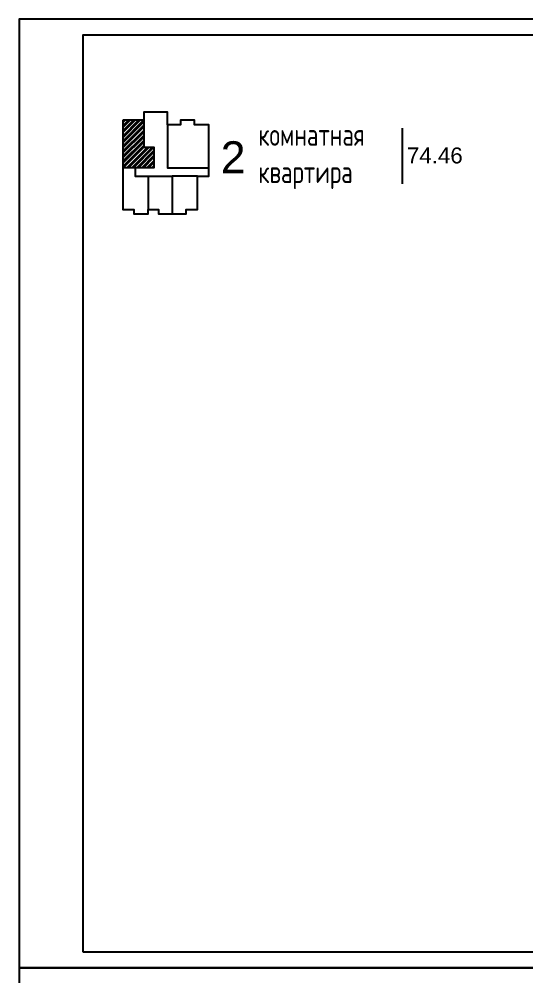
# Model space of a CAD drawing. Header units: millimetres. Extents: x -7516 to 14738, y -3327 to 3625.
# Drawn here: x 3179 to 3337.7, y 3325.3 to 3624.8 of the extents above; entities that cross this region are included whole.
import ezdxf

# ---------------------------------------------------------------- set-up
doc = ezdxf.new("R2010")
doc.units = ezdxf.units.MM
doc.header["$LTSCALE"] = 1.5
doc.layers.add('МЕБЕЛЬ ОСНОВ', color=7, linetype='Continuous')
doc.layers.add('Основные тонкие', color=7, linetype='Continuous')
doc.styles.add('ARIAL', font='arial.ttf')
doc.styles.add('СГЕНЕРИР_СТИЛЬ_1', font='txt.shx', dxfattribs={"width": 0.7})

msp = doc.modelspace()

# ---------------------------------------------------------------- hatches: boundary and pattern name
at = {"layer": 'МЕБЕЛЬ ОСНОВ', "ltscale": 1.5, "true_color": 0x636466}
h = msp.add_hatch(dxfattribs=at)
h.set_pattern_fill('ANSI32', color=251, scale=0.117607)
h.set_pattern_definition([(45, (2674.5092, 3154.1793), (-0.7921075, 0.7921075), []), (45, (2675.0373, 3154.1793), (-0.7921075, 0.7921075), [])])
h.paths.add_polyline_path([(3211.49, 3578.28), (3221.2, 3578.28), (3221.2, 3584.75), (3218.02, 3584.75), (3218.02, 3593.1), (3211.49, 3593.1)])

# ---------------------------------------------------------------- linework, layer by layer
at = {"color": 18, "true_color": 0x000000}
for points in [[(3178.98, 3327.78), (3599.48, 3327.78), (3599.48, 3624.78), (3178.98, 3624.78)], [(3178.98, 3030.78), (3599.48, 3030.78), (3599.48, 3327.78), (3178.98, 3327.78)]]:
    msp.add_lwpolyline(points, close=True, dxfattribs=at)
at = {"layer": 'МЕБЕЛЬ ОСНОВ', "ltscale": 1.5}
for points in [[(3211.49, 3593.1), (3211.49, 3565.23), (3214.96, 3565.23), (3214.96, 3563.82), (3219.43, 3563.82), (3219.43, 3565.23), (3222.61, 3565.23), (3222.61, 3563.82), (3231.31, 3563.82), (3231.31, 3565.23), (3234.84, 3565.23), (3234.84, 3575.58), (3238.37, 3575.58), (3238.37, 3591.69), (3233.9, 3591.69), (3233.9, 3593.1), (3229.55, 3593.1), (3229.55, 3591.69), (3225.43, 3591.69), (3225.43, 3595.69), (3218.02, 3595.69), (3218.02, 3593.1), (3211.49, 3593.1)], [(3218.02, 3593.1), (3218.02, 3584.75), (3221.2, 3584.75), (3221.2, 3578.28), (3211.49, 3578.28)], [(3225.43, 3591.69), (3225.43, 3578.28), (3238.37, 3578.28)], [(3298.99, 3590.62), (3298.99, 3573.27)], [(3215.29, 3578.28), (3215.29, 3575.58), (3219.43, 3575.58), (3219.43, 3565.23)], [(3219.43, 3575.58), (3226.94, 3575.58), (3226.94, 3563.82)], [(3234.84, 3575.58), (3226.96, 3575.58)]]:
    msp.add_lwpolyline(points, dxfattribs=at)
at = {"layer": 'Основные тонкие'}
msp.add_lwpolyline([(3198.98, 3332.78), (3594.48, 3332.78), (3594.48, 3619.78), (3198.98, 3619.78)], close=True, dxfattribs=at)

# ---------------------------------------------------------------- texts
at = {"layer": 'МЕБЕЛЬ ОСНОВ', "ltscale": 1.5, "attachment_point": 1}
for s, width, insert, char_height, style in [('\\pxqj;комнатная\\Pквартира', 27.9945, (3253.92, 3592.12), 7, 'СГЕНЕРИР_СТИЛЬ_1'), ('\\pxqr;2', 15.1598, (3234.74, 3586.54), 10, 'ARIAL'), ('\\pxqr;74.46', 15.1598, (3302.77, 3584.61), 5, 'ARIAL')]:
    msp.add_mtext_dynamic_manual_height_columns(s, width=width, gutter_width=12.5, heights=[0], dxfattribs=dict(at, insert=insert, char_height=char_height, style=style))

doc.saveas('drawing.dxf')
